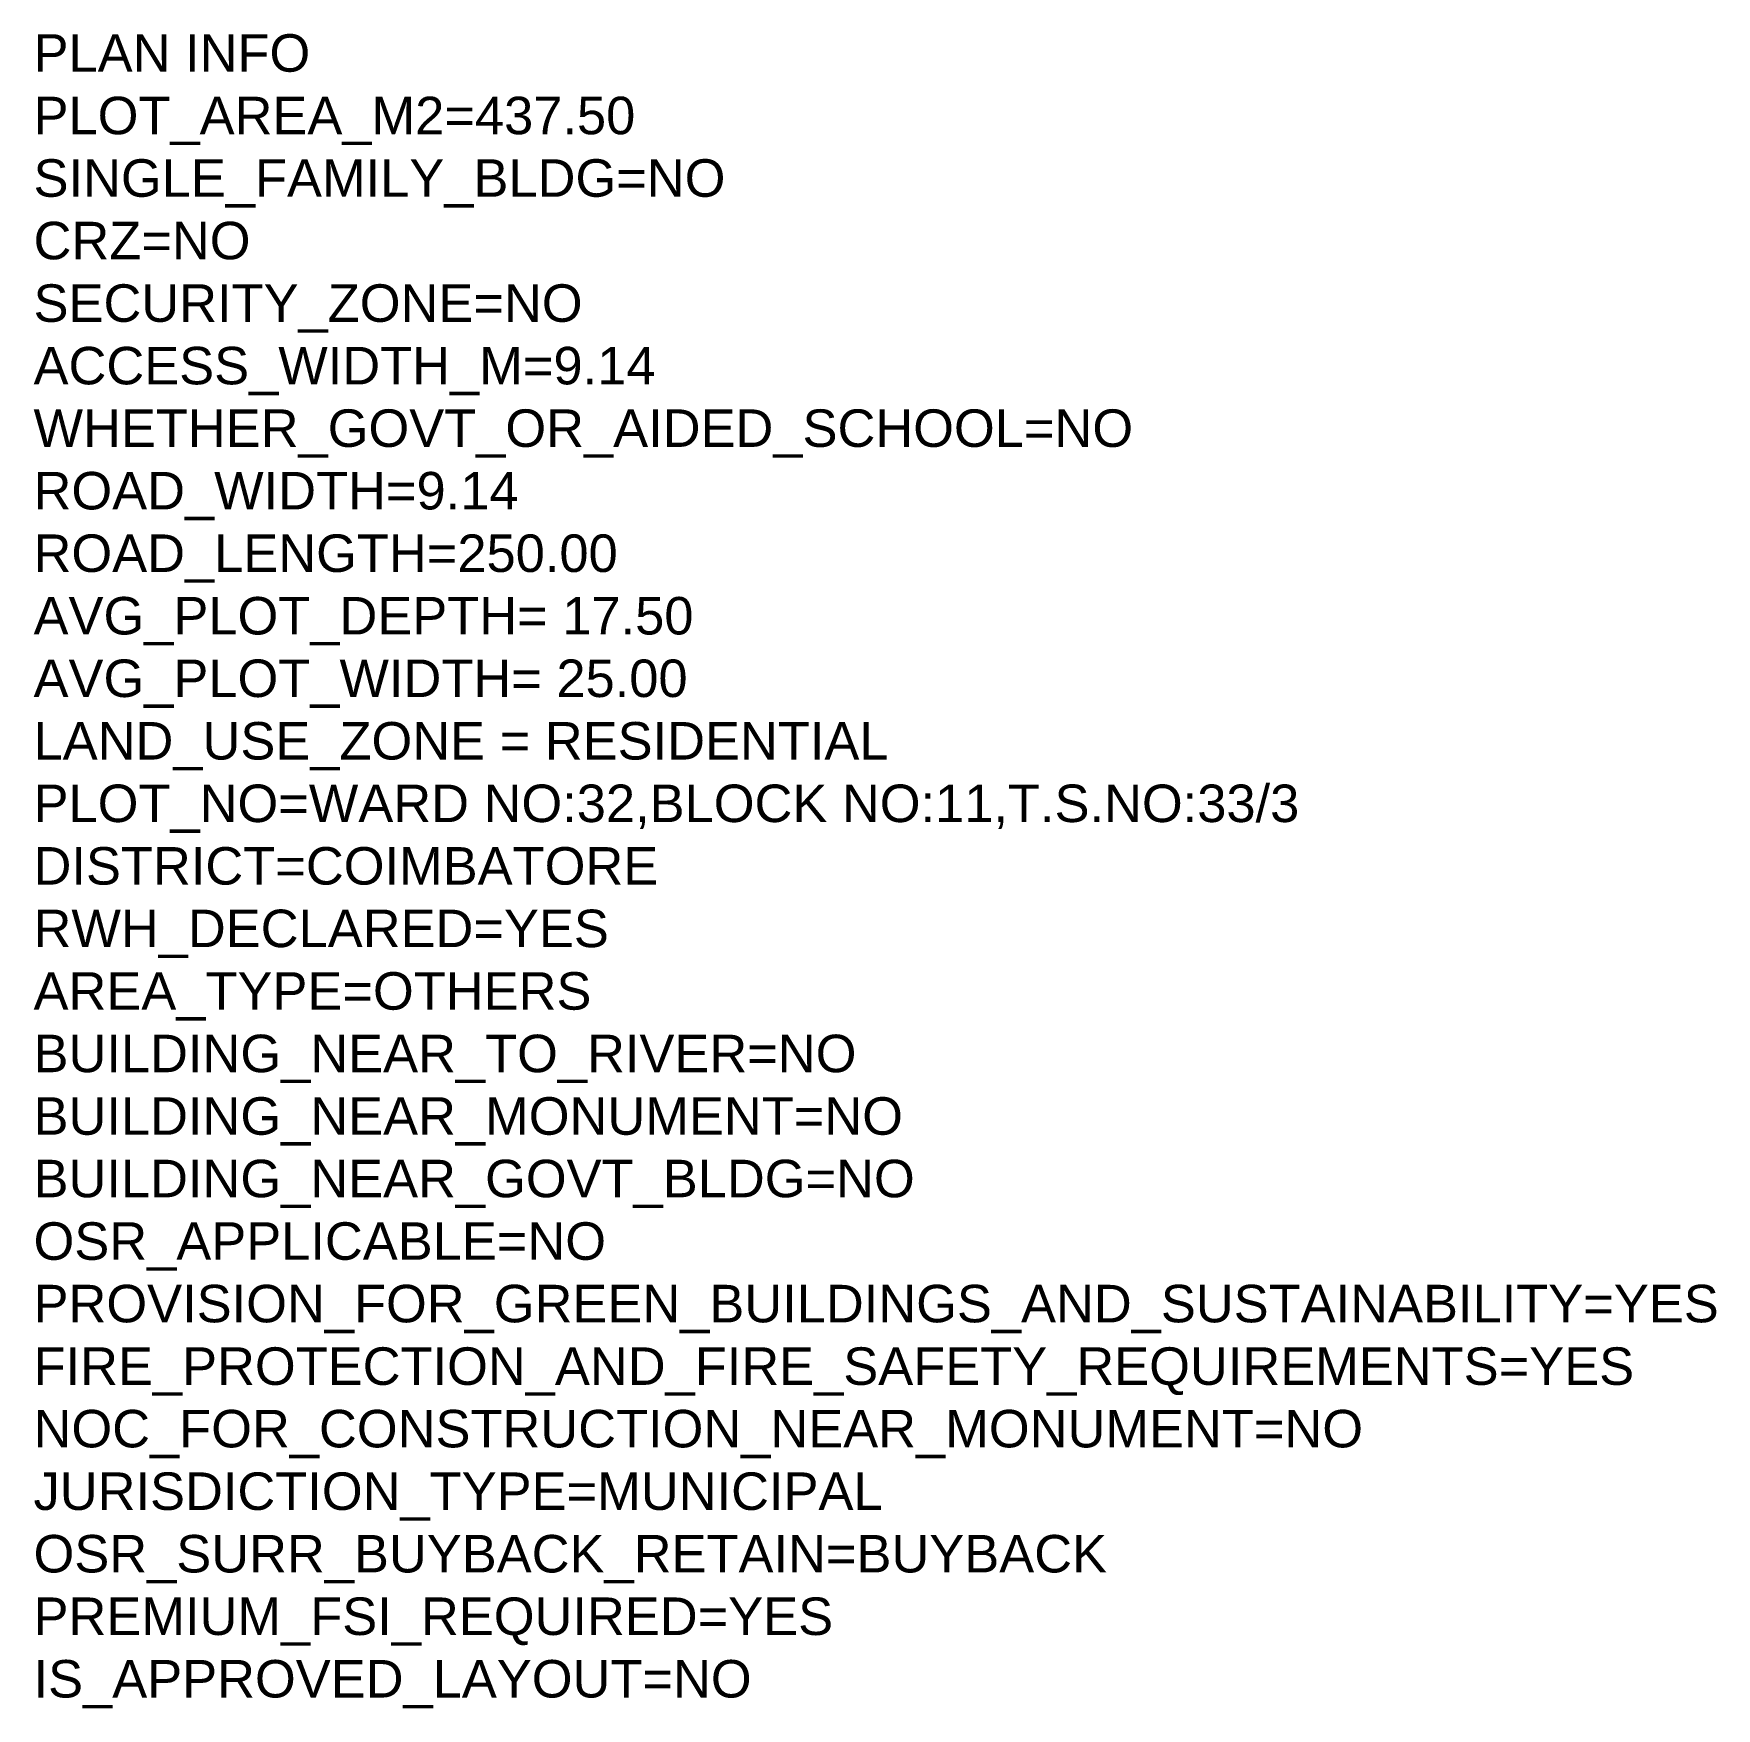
# Model space of a CAD drawing. Header units: metres. Extents: x 1549 to 1752, y 1518 to 3502.
# Drawn here: x 1579.04 to 1623.88, y 1553.21 to 1597.85 of the extents above; entities that cross this region are included whole.
import ezdxf

# ---------------------------------------------------------------- set-up
doc = ezdxf.new("R2010")
doc.units = ezdxf.units.M
doc.layers.add('PLAN_INFO', color=1, linetype='Continuous')
doc.styles.get("Standard").update_dxf_attribs({"font": 'arial.ttf'})

msp = doc.modelspace()

# ---------------------------------------------------------------- texts
at = {"layer": 'PLAN_INFO', "insert": (1579.041678, 1597.83810022), "char_height": 1, "width": 72.6688617791, "attachment_point": 1}
msp.add_mtext('\\A1;PLAN INFO\\PPLOT_AREA_M2=437.50\\PSINGLE_FAMILY_BLDG=NO\\PCRZ=NO\\PSECURITY_ZONE=NO\\PACCESS_WIDTH_M=9.14\\PWHETHER_GOVT_OR_AIDED_SCHOOL=NO\\PROAD_WIDTH=9.14\\PROAD_LENGTH=250.00\\PAVG_PLOT_DEPTH= 17.50\\PAVG_PLOT_WIDTH= 25.00\\PLAND_USE_ZONE = RESIDENTIAL\\PPLOT_NO=WARD NO:32,BLOCK NO:11,T.S.NO:33/3\\PDISTRICT=COIMBATORE\\PRWH_DECLARED=YES\\PAREA_TYPE=OTHERS\\PBUILDING_NEAR_TO_RIVER=NO\\PBUILDING_NEAR_MONUMENT=NO\\PBUILDING_NEAR_GOVT_BLDG=NO\\P{\\A0;OSR_APPLICABLE}=NO\\PPROVISION_FOR_GREEN_BUILDINGS_AND_SUSTAINABILITY=YES\\PFIRE_PROTECTION_AND_FIRE_SAFETY_REQUIREMENTS=YES\\PNOC_FOR_CONSTRUCTION_NEAR_MONUMENT=NO\\PJURISDICTION_TYPE=MUNICIPAL\\P{\\A0;OSR_SURR_BUYBACK_RETAIN=BUYBACK\\PPREMIUM_FSI_REQUIRED=YES\\PIS_APPROVED_LAYOUT=NO}', dxfattribs=at)

doc.saveas('drawing.dxf')
